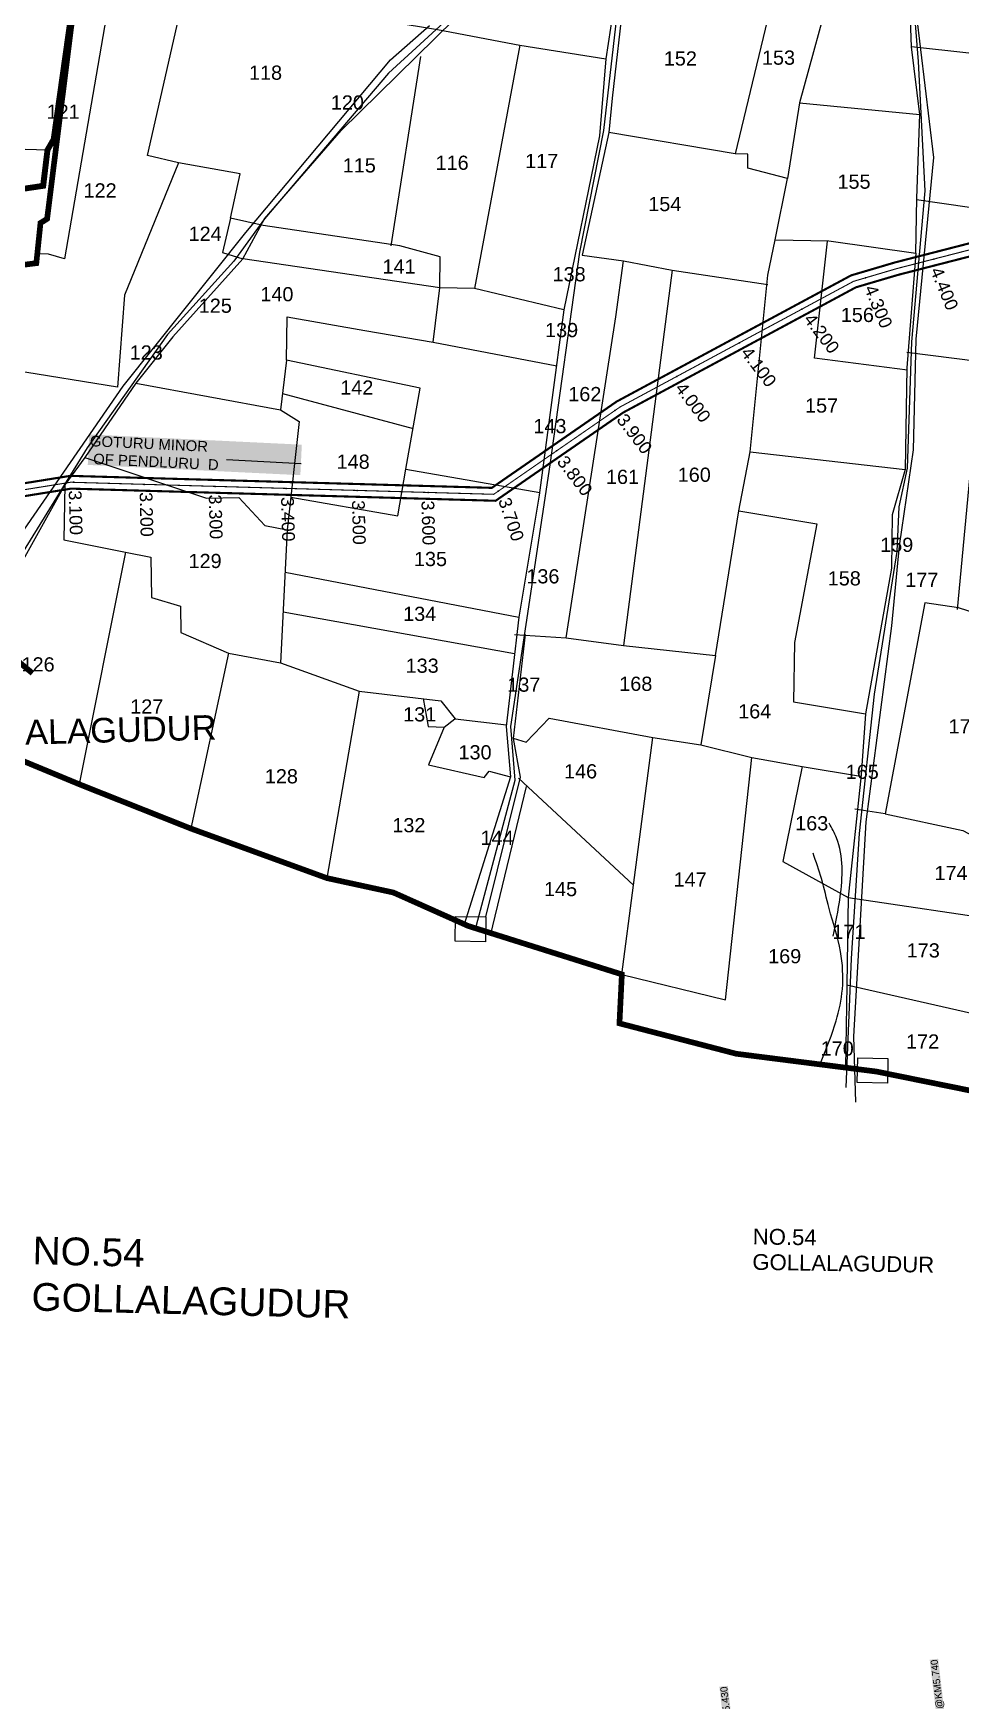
# Model space of a CAD drawing. Header units: inches. Extents: x 203261 to 228925, y 1594290 to 1605484.
# Drawn here: x 210269 to 211576, y 1596754 to 1599102 of the extents above; entities that cross this region are included whole.
import ezdxf
from ezdxf.enums import TextEntityAlignment as Align

# ---------------------------------------------------------------- set-up
doc = ezdxf.new("R2010")
doc.units = ezdxf.units.IN
doc.header["$MEASUREMENT"] = 0
doc.linetypes.add('HIDDEN2', pattern=[0.1875, 0.125, -0.0625])
for name, color, linetype in [('CANAL1', 7, 'Continuous'), ('CSMark', 72, 'Continuous'), ('PLOT', 7, 'Continuous'), ('PLOTS NO', 7, 'Continuous'), ('RE REMARKS', 7, 'Continuous'), ('ROAD', 1, 'Continuous'), ('STREAM', 4, 'Continuous'), ('STREAMS', 4, 'Continuous'), ('STRUCTURE', 5, 'Continuous'), ('TEXT', 1, 'Continuous'), ('text1', 7, 'Continuous'), ('VILLAGE BOUNDRY', 5, 'Continuous'), ('VILLAGE BOUNDRY STONE', 1, 'Continuous')]:
    doc.layers.add(name, color=color, linetype=linetype)
doc.styles.add('FONT1', font='Arial')
doc.styles.get("Standard").update_dxf_attribs({"font": 'arial.ttf'})
doc.dimstyles.get("Standard").update_dxf_attribs({"dimtxt": 0.18, "dimasz": 0.18, "dimexe": 0.18, "dimexo": 0.0625, "dimgap": 0.09, "dimtad": 0, "dimtih": 1, "dimtoh": 1, "dimdec": 4, "dimzin": 0, "dimdsep": 46, "dimtxsty": 'Standard', "dimcen": 0.09, "dimadec": 0, "dimazin": 0, "dimtfac": 1, "dimtdec": 4, "dimtofl": 0, "dimtmove": 0, "dimatfit": 3, "dimfxl": 1, "dimtolj": 1, "dimtzin": 0, "dimarcsym": 0})

msp = doc.modelspace()

# ---------------------------------------------------------------- linework, layer by layer
at = {"layer": 'CANAL1', "color": 200, "linetype": 'ByBlock', "ltscale": 40, "const_width": 3}
for points in [[(207881.2, 1597708), (207933.9, 1597713.8), (208305.5, 1597850.3), (208472.6, 1597929.9), (208667.2, 1598053.3), (208919.1, 1598128.5), (208972.1, 1598148.9), (209047.2, 1598153), (209111.4, 1598161.1), (209225.4, 1598136.9), (209443.1, 1598114), (209482.8, 1598116.9), (209566.6, 1598132.9), (209745.5, 1598153.9), (209816, 1598170.3), (210181.3, 1598456.5), (210321.4, 1598479), (210915.3, 1598462.1), (211091.3, 1598583.7), (211421.6, 1598761.4), (211483.6, 1598779.7), (211737.8, 1598845)], [(207882.8, 1597690), (207938.1, 1597696.2), (208312.5, 1597833.7), (208481.4, 1597914.1), (208674.8, 1598036.7), (208924.9, 1598111.5), (208975.9, 1598131.1), (209048.8, 1598135), (209110.6, 1598142.9), (209222.6, 1598119.1), (209442.9, 1598096), (209485.2, 1598099.1), (209569.4, 1598115.1), (209748.5, 1598136.1), (209824, 1598153.7), (210188.7, 1598439.5), (210322.6, 1598461), (210920.7, 1598443.9), (211100.7, 1598568.3), (211428.4, 1598744.6), (211488.4, 1598762.3), (211740.2, 1598827)]]:
    msp.add_lwpolyline(points, dxfattribs=at)
at = {"layer": 'CANAL1', "color": 1, "linetype": 'HIDDEN2', "ltscale": 4, "const_width": 1.5}
msp.add_lwpolyline([(207882, 1597699), (207936, 1597705), (208309, 1597842), (208477, 1597922), (208671, 1598045), (208922, 1598120), (208974, 1598140), (209048, 1598144), (209111, 1598152), (209224, 1598128), (209443, 1598105), (209484, 1598108), (209568, 1598124), (209747, 1598145), (209820, 1598162), (210185, 1598448), (210322, 1598470), (210918, 1598453), (211096, 1598576), (211425, 1598753), (211486, 1598771), (211739, 1598836)], dxfattribs=at)
msp.add_lwpolyline([(207882, 1597699), (207936, 1597705), (208309, 1597842), (208477, 1597922), (208671, 1598045), (208922, 1598120), (208974, 1598140), (209048, 1598144), (209111, 1598152), (209224, 1598128), (209443, 1598105), (209484, 1598108), (209568, 1598124), (209747, 1598145), (209820, 1598162), (210185, 1598448), (210322, 1598470), (210918, 1598453), (211096, 1598576), (211425, 1598753), (211486, 1598771), (211739, 1598836)], dxfattribs=at)
at = {"layer": 'CSMark', "color": 3, "linetype": 'Continuous'}
for p in [(211538.2, 1598784.4), (211441.8, 1598757.9), (211352.3, 1598713.9), (211264.3, 1598666.5), (211176.2, 1598619.2), (211088.7, 1598570.9), (211006.4, 1598514.1), (210325.7, 1598469.9), (210425.6, 1598467), (210525.6, 1598464.2), (210625.6, 1598461.3), (210725.5, 1598458.5), (210825.5, 1598455.6), (210924.1, 1598457.2)]:
    msp.add_point(p, dxfattribs=at)
at = {"layer": 'PLOT'}
for points in [[(210482.3, 1599851.4), (210627.4, 1599783.4), (210824.1, 1599650.7), (210976.7, 1599443.7), (211062.6, 1599322.5), (211056.9, 1599158.1), (211089.1, 1599153.3), (211076.1, 1599066.7), (211067, 1598958.2), (211016.8, 1598712.9), (210982.3, 1598451.9), (210953.3, 1598279.7), (210935.8, 1598126.1), (210941.8, 1598054.8), (210876.3, 1597846.8)], [(210832.8, 1598667.1), (210842, 1598743.8), (210564.4, 1598784.6), (210594.9, 1598840.9), (210703.2, 1598965.3), (210862.3, 1599122.1), (210983, 1599218.6), (211062.6, 1599322.5), (211088.8, 1599345.5), (211089.1, 1599153.3)], [(210390.5, 1599234.5), (210313.3, 1598784.5)], [(211016.8, 1598712.9), (210891.1, 1598743), (210842, 1598743.8), (210842.7, 1598787.5), (210785.7, 1598802.9), (210593.3, 1598831.5), (210547.1, 1598842.2), (210560.9, 1598904.7), (210473.8, 1598919.8), (210430.3, 1598930.5), (210476.2, 1599132.6)], [(210218.7, 1598349.3), (210395.8, 1598605.3), (210568.7, 1598822), (210772.5, 1599064.9), (210827.6, 1599113.2)], [(210006.1, 1598946.6), (210289.4, 1598938.2)], [(210473.8, 1598919.8), (210397.8, 1598733.4), (210388.1, 1598603.9), (210242.8, 1598627.2)], [(210564.4, 1598784.6), (210465.7, 1598674.7), (210413.8, 1598609.7), (210341.9, 1598504.9), (210313.5, 1598466.4), (210229.3, 1598314)], [(210313.3, 1598784.5), (210290.6, 1598791.4), (210274.8, 1598791.7)], [(210625.9, 1598642.1), (210626.8, 1598702.9), (210736.2, 1598683.7), (210832.8, 1598667.1), (211006.8, 1598634.2)], [(210413.8, 1598609.7), (210617.7, 1598572), (210643.7, 1598555.8), (210627.1, 1598402.9), (210617.5, 1598215.4)], [(210341.9, 1598504.9), (210513.3, 1598447.6), (210559, 1598448.3), (210595.6, 1598409), (210627.1, 1598402.9)], [(210313.5, 1598466.4), (210312.3, 1598389.1), (210399.2, 1598371.7), (210434.9, 1598364.6), (210435.7, 1598307.7), (210476.6, 1598295.6), (210477, 1598258.3), (210544.5, 1598229.3), (210617.5, 1598215.4), (210728.6, 1598175.6), (210843.4, 1598162.2), (210863.5, 1598136.5), (210936.1, 1598128.2)], [(210399.2, 1598371.7), (210333.8, 1598044.6)], [(210544.5, 1598229.3), (210491.1, 1597982.2)]]:
    msp.add_lwpolyline(points, dxfattribs=at)
at = {"layer": 'PLOTS NO'}
for points in [[(211600.1, 1599972.9), (211554.4, 1600004.7), (211349.3, 1600008), (211286.8, 1599899.9), (211259.1, 1599829.8), (211238.2, 1599753.6), (211200.5, 1599632.5), (211154.4, 1599502.9), (211114.7, 1599403.8), (211103.4, 1599272.6), (211101.5, 1599155.1), (211084.8, 1599011), (211080.2, 1598962.6), (211042.5, 1598790.1), (211100.7, 1598782.1), (211169.6, 1598768.8), (211304.3, 1598748.4)], [(211555.2, 1599997.9), (211537, 1599733.8), (211518.3, 1599587.9), (211510.8, 1599407.6), (211513.2, 1599130.4), (211537.8, 1598927.5), (211512.8, 1598671.6), (211509.1, 1598515.6), (211489.5, 1598380.2), (211478.4, 1598267.8), (211442.5, 1597991.8), (211424.8, 1597689.4), (211428, 1597596.5)], [(211314.6, 1598811.5), (211390.4, 1598810.3), (211512.8, 1598792.6), (211514, 1598870.3), (211518.4, 1598987.9), (211506.5, 1599083.2), (211497.4, 1599343), (211498.2, 1599390.3), (211424.3, 1599404.8), (211424.9, 1599438.8), (211154.4, 1599502.9)], [(211220, 1599377), (211459.6, 1599330.6), (211420.9, 1599263.3), (211396.4, 1599177.6), (211348.7, 1599004.5), (211331.9, 1598898)], [(211321.5, 1599196.6), (211258.1, 1598932.5)], [(210773.5, 1599118.6), (210838.8, 1599107.8), (210954.9, 1599085.9), (211076.1, 1599066.7)], [(210954.9, 1599085.9), (210891.1, 1598743)], [(210773.6, 1598803.1), (210815.2, 1599069.9)], [(211756.3, 1598865.6), (211771.6, 1598925), (211787.9, 1599047.3), (211749, 1599056.6), (211506.5, 1599083.2)], [(211348.7, 1599004.5), (211518.4, 1598987.9)], [(210947.3, 1598255.6), (211020.1, 1598250.6), (211101.1, 1598240.2), (211230.7, 1598226), (211263.6, 1598429.8), (211279.4, 1598512.9), (211304.5, 1598761.7), (211314.6, 1598811.5), (211331.9, 1598898), (211276, 1598912.5), (211276.3, 1598932.2), (211258.1, 1598932.5), (211080.2, 1598962.6)], [(211513.8, 1598868.5), (211698.9, 1598841.7)], [(210547.1, 1598842.2), (210536, 1598793.5), (210564.4, 1598784.6)], [(211501.3, 1598628.1), (211369.8, 1598644.6), (211388.4, 1598809.4)], [(211020.1, 1598250.6), (211090.1, 1598703.1), (211100.7, 1598782.1)], [(211512.8, 1598792.6), (211500.3, 1598631.1), (211498, 1598488), (211479.6, 1598424), (211478.4, 1598348.9), (211441.8, 1598143.8), (211436, 1598057.6), (211417.7, 1597885.2), (211415.7, 1597761.9), (211413.8, 1597645.3)], [(211169.6, 1598768.8), (211101.1, 1598240.2)], [(210794.3, 1598488.3), (210814.3, 1598602.7), (210625.9, 1598642.1), (210617.7, 1598572)], [(211352.6, 1598069.6), (211325.5, 1597935.6), (211417.7, 1597885.2), (211645.2, 1597851.3), (211766, 1597828), (211838.7, 1598207.8), (211839.5, 1598256.9), (211850.8, 1598317.6), (211880.8, 1598580.1), (211840.2, 1598591.2), (211700.8, 1598616.3), (211663.7, 1598628.8), (211649.3, 1598629.1), (211600.3, 1598640.3), (211500.2, 1598652.9)], [(211702.3, 1598616.5), (211664.8, 1598273.1), (211621.5, 1598277.8), (211573, 1598293.2), (211525.4, 1598300), (211469.4, 1598002.7), (211427, 1598009.5)], [(211603.7, 1598635.8), (211571.2, 1598290.6)], [(210620.4, 1598595.2), (210804.3, 1598545.5)], [(211279.4, 1598512.9), (211498, 1598488)], [(210632.1, 1598449), (210782.9, 1598422.7), (210794.3, 1598488.3), (210982.8, 1598455.4)], [(211263.6, 1598429.8), (211373.1, 1598411.5), (211342, 1598244.3), (211340.6, 1598160.5), (211441.8, 1598143.8)], [(210624.1, 1598343.3), (210953.3, 1598279.7)], [(210621.2, 1598287.5), (210947.5, 1598228.7)], [(210906.9, 1597857.6), (210955.6, 1598054.7), (210945.7, 1598108.9), (210962.9, 1598255.5)], [(211230.7, 1598226), (211209.9, 1598100.3)], [(210728.6, 1598175.6), (210683.1, 1597912.3)], [(210818.5, 1598165.2), (210825.6, 1598126.1), (210848, 1598124.9), (210863.3, 1598136.8)], [(210848, 1598124.9), (210826.1, 1598071.7), (210904.4, 1598054), (210911.7, 1598063.2), (210941.8, 1598054.8)], [(210945.2, 1598109.6), (210963.9, 1598104), (210996.3, 1598137.7), (211142.2, 1598110.3), (211209.9, 1598100.3), (211281.8, 1598082.4), (211352.6, 1598069.6), (211434.8, 1598055.9)], [(211098.6, 1597776.7), (211115.1, 1597902.6), (211142.2, 1598110.3)], [(211098.6, 1597776.7), (211244.8, 1597740.7), (211281.8, 1598082.4)], [(210952.9, 1598053.3), (211115.1, 1597902.6)], [(210913.7, 1597831.5), (210964.4, 1598041.5)], [(211469.4, 1598002.7), (211579.1, 1597979.3), (211659.1, 1597937.3)], [(211415.7, 1597761.9), (211632.6, 1597712.9)]]:
    msp.add_lwpolyline(points, dxfattribs=at)
at = {"layer": 'ROAD'}
for points in [[(210891.9, 1597838.8), (210948.4, 1598050.2), (210942.3, 1598125.7), (210997.5, 1598494.5), (211039.2, 1598794.3), (211073.3, 1598965.6), (211094.4, 1599149.4), (211093, 1599149.4), (211100.5, 1599363.6), (211116.2, 1599430.2), (211251.1, 1599835.8), (211314.1, 1599965.6), (211357.3, 1600044.8)], [(211414.7, 1597617.5), (211422.2, 1597799), (211433.6, 1597975.2), (211454.6, 1598171.3), (211486.5, 1598372.5), (211489.3, 1598435.3), (211501.2, 1598489.7), (211507.2, 1598667.7), (211526.2, 1598880.4), (211516.4, 1599062.7), (211509.1, 1599157.8), (211504.2, 1599376.7), (211510.8, 1599598.3), (211529.1, 1599763.5), (211547.8, 1600026.1)], [(211114.7, 1599403.8), (211088.8, 1599345.5), (210992.8, 1599250.9), (210769.9, 1599046.3), (210594.9, 1598840.9), (210551.9, 1598781.4), (210458.5, 1598678), (210345.1, 1598518.7), (210197.5, 1598280.5)]]:
    msp.add_lwpolyline(points, dxfattribs=at)
at = {"layer": 'STREAM'}
for points in [[(211396.3, 1597830.5), (211406.1, 1597885.4), (211401.2, 1597968.9), (211390.9, 1597989.5)], [(211379.2, 1597654.1), (211400.6, 1597711.4), (211409.3, 1597755.7), (211406.6, 1597809), (211390.7, 1597869.7), (211379.8, 1597911.6), (211368, 1597947.3)]]:
    msp.add_spline(points, degree=3, dxfattribs=at)
at = {"layer": 'STREAMS'}
for points in [[(210489.8, 1600049.6), (210457.7, 1600053.4), (210420.5, 1600051.4), (210389.2, 1600043.2), (210367.7, 1600042.1), (210348.4, 1600019), (210349, 1599996.5), (210333.3, 1599974.6), (210319.3, 1599951.7), (210313.8, 1599901.7), (210331.7, 1599862.3), (210373.2, 1599801.8), (210399.4, 1599779.9), (210410.9, 1599742.5), (210417.8, 1599704.4), (210412.2, 1599675.4), (210389.8, 1599633.4), (210369, 1599604), (210294.8, 1599495.3), (210239.9, 1599433), (210179.7, 1599387.3), (210138.5, 1599357.4), (210071, 1599314.1), (210051.8, 1599286.9), (210054.6, 1599294.6), (210023, 1599242.9), (209989.3, 1599187.4), (209942.3, 1599143.2), (209887.5, 1599113.9), (209864.2, 1599100.7), (209847.1, 1599092.9)], [(208490.9, 1598584.4), (208526, 1598615.5), (208566.2, 1598614.9), (208595.7, 1598635.8), (208631.6, 1598640.9), (208685.5, 1598657.4), (208726.3, 1598664.4), (208763.9, 1598666.2), (208792.7, 1598682), (208795.6, 1598698), (208824.4, 1598716.3), (208831.4, 1598769.2), (208853.6, 1598812.4), (208860.4, 1598840.2), (208894.2, 1598863.1), (208970.5, 1598921.2), (208993.9, 1598951.1), (209009.9, 1599010), (209014.3, 1599032.7), (209065.8, 1599045), (209087.7, 1599038.9), (209122.9, 1599039), (209197.2, 1599042.6), (209239.2, 1599036.3), (209258, 1599022.6), (209326.7, 1599017.7), (209411.9, 1599020.9), (209455.1, 1599033.7), (209493.3, 1599041.5), (209502.6, 1599059.9), (209535.8, 1599071.8), (209556.4, 1599089.1), (209613.8, 1599099.1), (209649.6, 1599094.8), (209698.9, 1599094), (209752.6, 1599104.9), (209791.4, 1599106), (209832.3, 1599094), (209897.8, 1599097.9), (209946.3, 1599109.2), (209992.7, 1599157.1), (210020.8, 1599206.1), (210046.4, 1599247.1), (210091, 1599290.5), (210122.8, 1599317.1), (210175.2, 1599358.4), (210201.9, 1599381.1), (210246.5, 1599419.6), (210289.3, 1599449.1), (210304.1, 1599483.6), (210337.2, 1599502.3), (210358.4, 1599533.3), (210367.8, 1599555), (210376.2, 1599573.1), (210418.7, 1599632.1), (210455, 1599688.2), (210459, 1599732.8), (210466.3, 1599771.8), (210461.2, 1599806.3), (210432.7, 1599850.1), (210422.9, 1599883.4), (210427.7, 1599920), (210434.4, 1599943.8), (210485.2, 1599947.2)]]:
    msp.add_spline(points, degree=3, dxfattribs=at)
at = {"layer": 'VILLAGE BOUNDRY', "linetype": 'HIDDEN2', "ltscale": 75, "const_width": 8}
for points in [[(210337.7, 1599236.3), (210298.1, 1598953.3), (210289.4, 1598938.2), (210283.4, 1598887.7), (210249.6, 1598882.7), (210249, 1598782.8), (210250.1, 1598744), (210248.9, 1598640.4), (210242.8, 1598575.6), (210238.2, 1598514), (210223.4, 1598366.6), (210193.3, 1598341), (210189.3, 1598310.8)], [(210337.6, 1599236.2), (210297.8, 1598953), (210289.1, 1598938), (210282.9, 1598887.4), (210249.2, 1598882.4)], [(210183.3, 1598271.7), (210268.1, 1598200.9), (210183.3, 1598271.7)]]:
    msp.add_lwpolyline(points, dxfattribs=at)
at = {"layer": 'VILLAGE BOUNDRY', "linetype": 'HIDDEN2', "ltscale": 75}
msp.add_lwpolyline([(210327.7, 1599151.4, 8, 8, 0), (210288.7, 1598841, 8, 8, 0), (210279.4, 1598835.2, 8, 8, 0), (210273.5, 1598778.6, 8, 8, 0), (210246.3, 1598775.2, 8, 8, 0), (210241.4, 1598667.9, 8, 8, 0), (210243.7, 1598438.5, 8, 8, 0), (210219.8, 1598221.2, 8, 8, 0), (210185, 1598189.2, 8, 8, 0), (210173.3, 1598111.1, 8, 8, 0), (210335.6, 1598043.9, 8, 8, 0), (210491.1, 1597982.2, 8, 8, 0), (210683.1, 1597912.3, 8, 8, 0), (210776.7, 1597892, 8, 8, 0), (210882.1, 1597844.9, 8, 8, 0), (211098.6, 1597776.7, 8, 8, 0), (211095.2, 1597707.7, 8, 8, 0), (211259.7, 1597664.9, 8, 8, 0), (211457.4, 1597639.8, 8, 8, 0), (211619.7, 1597606.9, 8, 8, 0)], format="xyseb", dxfattribs=at)
at = {"layer": 'VILLAGE BOUNDRY STONE'}
for points in [[(210864.4, 1597858.3), (210906.9, 1597857.6), (210906.4, 1597822.7), (210863.9, 1597823.4)], [(211430.9, 1597659.1), (211473.4, 1597658.4), (211472.8, 1597623.5), (211430.3, 1597624.2)]]:
    msp.add_lwpolyline(points, close=True, dxfattribs=at)

# ---------------------------------------------------------------- texts
at = {"layer": 'CSMark', "color": 1, "linetype": 'Continuous', "style": 'FONT1'}
for s, rotation, p in [('4.400', 292.5522, (211565.2, 1598713.8)), ('4.300', 292.5522, (211472.3, 1598688.6)), ('4.200', 307.4804, (211399.4, 1598654.8)), ('4.100', 307.4804, (211310.7, 1598607.6)), ('4.000', 307.4804, (211218.1, 1598557.6)), ('3.900', 307.4804, (211135.6, 1598513.3)), ('3.800', 307.4804, (211051.5, 1598454.2)), ('3.100', 271.4703, (210329.8, 1598395.7)), ('3.200', 271.4703, (210429.6, 1598393.2)), ('3.300', 271.4703, (210527.1, 1598389.8)), ('3.400', 271.4703, (210629, 1598386.5)), ('3.500', 271.4703, (210728.8, 1598381.9)), ('3.600', 271.4703, (210826.8, 1598381.3)), ('3.700', 288.8192, (210952.9, 1598388))]:
    msp.add_text(s, height=18, rotation=rotation, dxfattribs=at).set_placement(p, align=Align.MIDDLE_RIGHT)
at = {"layer": 'PLOT'}
for s, height, p in [('NO.54', 22.3, (211282.9, 1597396.4)), ('GOLLALAGUDUR', 22.303, (211282.3, 1597360.6))]:
    msp.add_text(s, height=height, rotation=359.0717, dxfattribs=at).set_placement(p)
at = {"layer": 'PLOTS NO'}
for s, p in [('152', (211181, 1599067)), ('153', (211319.3, 1599068.2)), ('118', (210596.5, 1599047)), ('120', (210711.8, 1599005)), ('121', (210311.3, 1598992)), ('115', (210728.6, 1598916.4)), ('116', (210859.4, 1598920.1)), ('117', (210985.6, 1598922.6)), ('155', (211425.7, 1598893.5)), ('122', (210363.4, 1598881.1)), ('154', (211159.1, 1598861.9)), ('124', (210511.4, 1598820)), ('141', (210784.6, 1598773.8)), ('138', (211024.3, 1598763)), ('140', (210612.5, 1598734.9)), ('125', (210525.7, 1598718.7)), ('156', (211430.4, 1598705.7)), ('139', (211013.7, 1598684.4)), ('123', (210428.4, 1598652.8)), ('142', (210725.1, 1598603.4)), ('162', (211046.4, 1598594.2)), ('157', (211380, 1598578.1)), ('143', (210997.2, 1598549.1)), ('148', (210720, 1598499)), ('161', (211099.5, 1598477.6)), ('160', (211200.6, 1598480.6)), ('159', (211485.9, 1598381.9)), ('129', (210511.3, 1598359.1)), ('135', (210828.9, 1598361.9)), ('136', (210987.3, 1598337.5)), ('158', (211412, 1598334.6)), ('177', (211521.3, 1598332.6)), ('134', (210813.7, 1598284.6)), ('126', (210276, 1598213.4)), ('133', (210817.2, 1598211.6)), ('137', (210960.5, 1598184.9)), ('168', (211118.2, 1598186.1)), ('127', (210429.1, 1598154.1)), ('131', (210813.7, 1598143)), ('164', (211285.8, 1598147.3)), ('176', (211582.2, 1598126.2)), ('130', (210891.7, 1598089.6)), ('128', (210618.8, 1598055.8)), ('146', (211040.4, 1598062.8)), ('165', (211437.3, 1598062.1)), ('132', (210798.5, 1597986.9)), ('163', (211366.1, 1597989.6)), ('144', (210922.8, 1597969.2)), ('147', (211194.8, 1597910.4)), ('174', (211562.4, 1597919.5)), ('145', (211012.2, 1597896.9)), ('171', (211418.6, 1597836.7)), ('173', (211523.3, 1597810.5)), ('169', (211328, 1597802.3)), ('170', (211402, 1597672.4)), ('172', (211522.4, 1597682.2))]:
    msp.add_text(s, height=20, dxfattribs=at).set_placement(p, align=Align.MIDDLE_CENTER)
at = {"layer": 'STRUCTURE', "color": 5, "attachment_point": 1, "bg_fill": 1, "box_fill_scale": 1.1, "bg_fill_color": 7, "bg_fill_true_color": 16777215, "bg_fill_transparency": 0}
for s, insert, char_height, width, rotation in [('{\\f@Arial Unicode MS|b0|i0|c0|p34;\\C1;GOTURU MINOR \\P OF PENDLURU  D\\Ftxt|c0; }', (210349.5, 1598535.8), 15, 296.897, 357.2415), ('DROP@KM5.740', (211546.5, 1596701.2), 10, 109.889, 96.8318), ('3L&2R MINOR @KM5.430', (211256.2, 1596606.8), 10, 166.567, 96.5876)]:
    msp.add_mtext(s, dxfattribs=dict(at, insert=insert, char_height=char_height, width=width, rotation=rotation))
at = {"layer": 'TEXT', "insert": (210268.9, 1597407.5), "char_height": 39.119, "width": 449.463, "attachment_point": 1, "rotation": 358.5977}
msp.add_mtext('NO.54 GOLLALAGUDUR', dxfattribs=at)
at = {"layer": 'text1'}
msp.add_text('GOLLALAGUDUR', height=34.768, rotation=1.5465, dxfattribs=at).set_placement((210128.5, 1598096.8))

# ---------------------------------------------------------------- leaders
at = {"layer": 'RE REMARKS', "color": 1}
msp.add_leader([(210646.5, 1598495.8), (210541.6, 1598501.7)], dimstyle='Standard', override={"dimasz": 50}, dxfattribs=at)

doc.saveas('drawing.dxf')
